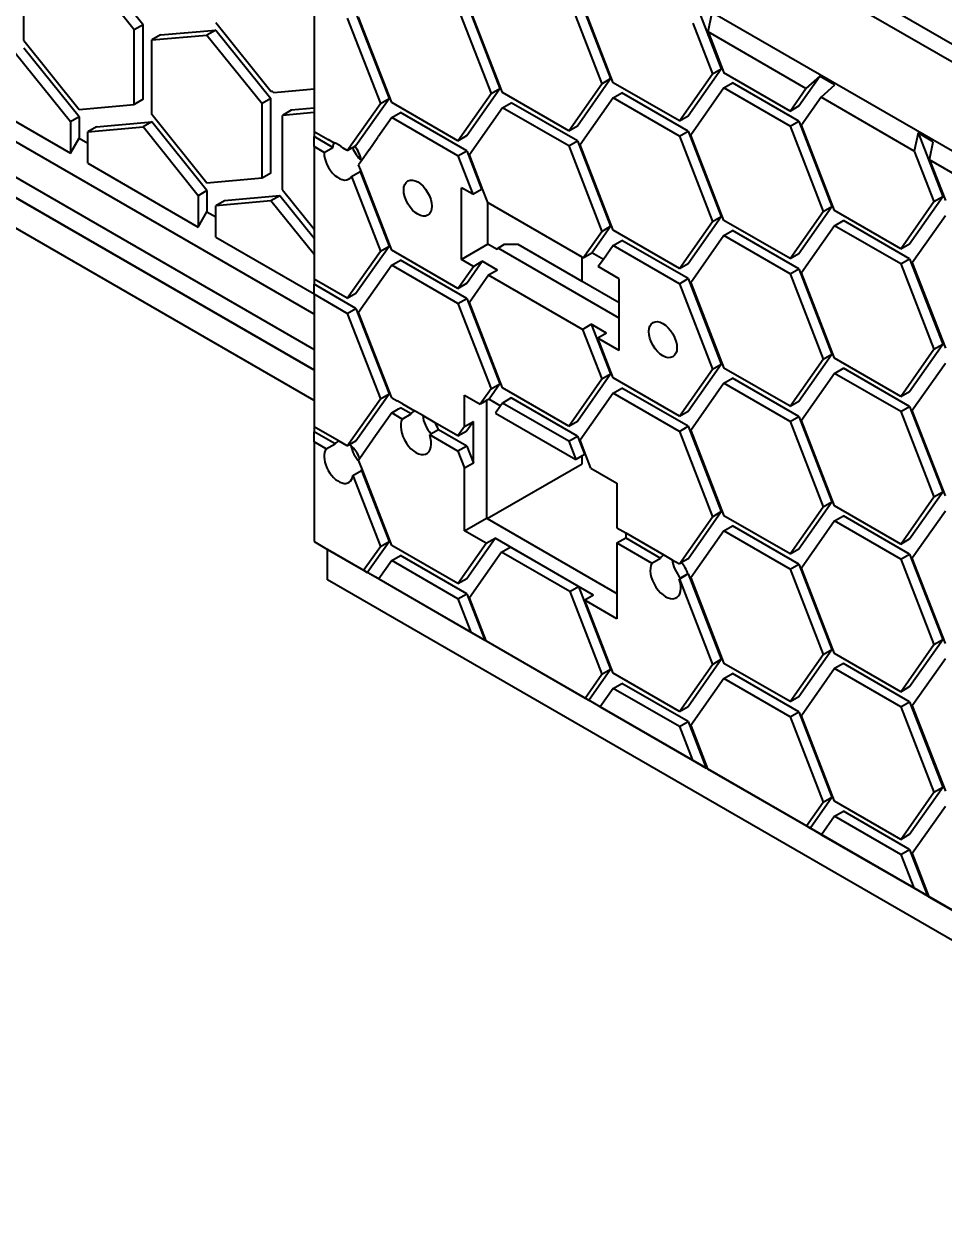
# Model space of a CAD drawing. Header units: millimetres. Extents: x 15 to 415, y 5 to 292.
# Drawn here: x 298.18 to 307.47, y 58.07 to 70.17 of the extents above; entities that cross this region are included whole.
import ezdxf

# ---------------------------------------------------------------- set-up
doc = ezdxf.new("R2010")
doc.units = ezdxf.units.MM
doc.layers.add('Geometries', color=7, linetype='Continuous')

msp = doc.modelspace()

# ---------------------------------------------------------------- linework, layer by layer
at = {"layer": 'Geometries', "linetype": 'Continuous', "lineweight": 40}
for p, q in [((298.5408, 75.1689), (314.1414, 66.1619)), ((314.1854, 65.9528), (298.5404, 74.9855)), ((301.1126, 72.6074), (316.1348, 63.9343)), ((299.2984, 70.108), (298.7415, 70.8001)), ((299.3868, 70.1591), (298.8299, 70.8512)), ((298.1847, 69.9989), (298.1847, 70.751)), ((303.7712, 70.477), (304.1055, 69.6155)), ((304.1319, 69.5747), (303.7977, 70.4362)), ((301.1126, 70.4187), (301.1126, 69.5087)), ((302.5653, 70.3261), (302.8995, 69.4646)), ((302.6536, 70.3772), (302.9879, 69.5157)), ((303.0143, 69.4749), (302.6825, 70.3301)), ((303.6828, 70.4259), (304.0171, 69.5645)), ((304.9738, 70.3577), (305.2231, 69.7153)), ((301.1126, 66.6745), (295.0191, 70.1926)), ((301.4476, 70.2263), (301.7819, 69.3648)), ((301.536, 70.2773), (301.8703, 69.4158)), ((301.8968, 69.3751), (301.5625, 70.2365)), ((305.0895, 70.0868), (305.1269, 70.2693)), ((295.5168, 70.1121), (301.1126, 66.8814)), ((301.1126, 67.2386), (296.1012, 70.132)), ((299.3868, 70.1591), (299.2984, 70.108)), ((299.2984, 69.3559), (299.2984, 70.108)), ((299.3868, 69.407), (299.3868, 70.1591)), ((299.5636, 70.057), (300.1204, 70.1061)), ((300.1204, 70.1061), (300.032, 70.0551)), ((300.1204, 70.1808), (300.6773, 69.4887)), ((300.1204, 70.1061), (300.6772, 69.414)), ((304.9365, 70.1751), (305.1347, 69.6643)), ((306.0779, 69.5161), (305.0895, 70.0868)), ((305.0895, 70.0868), (305.2495, 69.6745)), ((298.1847, 69.9989), (298.7415, 69.3049)), ((299.5636, 70.057), (299.4752, 70.006)), ((299.4752, 70.006), (300.032, 70.0551)), ((299.4752, 69.2539), (299.4752, 70.006)), ((300.032, 70.0551), (300.5889, 69.363)), ((295.5609, 69.8825), (301.1126, 66.6773)), ((298.6532, 69.1792), (298.0963, 69.8732)), ((298.7415, 69.2302), (298.1847, 69.9242)), ((304.8888, 69.2398), (305.2231, 69.7153)), ((305.1347, 69.6643), (305.2231, 69.7153)), ((303.7712, 69.14), (304.1055, 69.6155)), ((304.0171, 69.5645), (304.1055, 69.6155)), ((304.8004, 69.1887), (305.1347, 69.6643)), ((305.918, 69.2886), (305.2495, 69.6745)), ((306.0064, 69.3396), (306.2173, 69.6397)), ((306.2173, 69.6397), (306.0779, 69.5161)), ((306.3705, 69.5513), (306.2173, 69.6397)), ((301.1126, 66.3683), (295.604, 69.5487)), ((297.5395, 69.5057), (298.6532, 68.8628)), ((300.6773, 69.4887), (300.6911, 69.49)), ((300.705, 69.4727), (300.6911, 69.49)), ((301.1126, 69.5087), (300.705, 69.4727)), ((301.1126, 69.5087), (301.1126, 69.3163)), ((302.5653, 68.9891), (302.8995, 69.4646)), ((302.6536, 69.0401), (302.9879, 69.5157)), ((302.8995, 69.4646), (302.9879, 69.5157)), ((303.6828, 69.0889), (303.0143, 69.4749)), ((303.6828, 69.0889), (304.0171, 69.5645)), ((304.8004, 69.1887), (304.1319, 69.5747)), ((304.1319, 69.4216), (304.2203, 69.4726)), ((304.8888, 69.0867), (304.2203, 69.4726)), ((305.2495, 69.5214), (304.9152, 69.0459)), ((305.2495, 69.5214), (305.3379, 69.5725)), ((305.918, 69.1355), (305.2495, 69.5214)), ((306.0064, 69.1865), (305.3379, 69.5725)), ((305.918, 69.2886), (306.0779, 69.5161)), ((306.2311, 69.4277), (306.3705, 69.5513)), ((298.7415, 69.3049), (299.2984, 69.3559)), ((299.3868, 69.407), (299.2984, 69.3559)), ((300.6772, 69.414), (300.5889, 69.363)), ((300.5889, 68.6109), (300.5889, 69.363)), ((300.6772, 68.6619), (300.6772, 69.414)), ((301.4476, 68.8893), (301.7819, 69.3648)), ((301.536, 68.9403), (301.8703, 69.4158)), ((301.7819, 69.3648), (301.8703, 69.4158)), ((302.5653, 68.9891), (301.8968, 69.3751)), ((303.0143, 69.3218), (303.1027, 69.3728)), ((303.7712, 68.9869), (303.1027, 69.3728)), ((304.1319, 69.4216), (303.7977, 68.9461)), ((304.8004, 69.0357), (304.1319, 69.4216)), ((306.2311, 69.4277), (306.0328, 69.1457)), ((307.1716, 68.8847), (306.2311, 69.4277)), ((298.7415, 69.2302), (298.6532, 69.1792)), ((298.7415, 69.2302), (298.7415, 69.0158)), ((300.032, 68.5599), (299.4752, 69.2539)), ((300.8817, 69.296), (300.7934, 69.2449)), ((301.1126, 69.2731), (300.7934, 69.2449)), ((300.7934, 68.4928), (300.7934, 69.2449)), ((301.1126, 69.3163), (300.8817, 69.296)), ((301.1126, 69.3163), (301.1126, 69.2731)), ((301.1126, 69.2731), (301.1126, 69.0827)), ((301.8968, 69.222), (301.9852, 69.273)), ((302.6536, 68.887), (301.9852, 69.273)), ((303.0143, 69.3218), (302.6801, 68.8463)), ((303.6828, 68.9358), (303.0143, 69.3218)), ((304.8004, 69.1887), (304.8888, 69.2398)), ((305.918, 69.2886), (306.0064, 69.3396)), ((298.6532, 69.1792), (298.6532, 68.8628)), ((298.9183, 69.1282), (298.8299, 69.0771)), ((298.8299, 69.0771), (299.3868, 69.1281)), ((298.9183, 69.1282), (299.4752, 69.1792)), ((299.4752, 69.1792), (299.3868, 69.1281)), ((299.9436, 68.4341), (299.3868, 69.1281)), ((300.032, 68.4852), (299.4752, 69.1792)), ((301.8968, 69.222), (301.7612, 69.029)), ((302.5653, 68.836), (301.8968, 69.222)), ((303.6828, 69.0889), (303.7712, 69.14)), ((305.918, 69.1355), (306.0064, 69.1865)), ((305.918, 69.1355), (306.2522, 68.274)), ((306.0064, 69.1865), (306.3406, 68.325)), ((306.3671, 68.2842), (306.0328, 69.1457)), ((298.6532, 68.8628), (298.7415, 69.0158)), ((298.7415, 69.0158), (298.8299, 68.9648)), ((298.8299, 68.9648), (298.8299, 69.0771)), ((301.1126, 69.0827), (301.2542, 69.001)), ((301.1126, 69.0827), (301.1126, 69.0317)), ((301.3028, 68.9219), (301.1126, 69.0317)), ((301.1126, 68.9296), (301.1126, 69.0317)), ((301.3115, 68.9679), (301.2542, 69.001)), ((301.669, 68.8979), (301.7573, 69.0236)), ((301.7573, 69.0236), (301.7612, 69.029)), ((302.5653, 68.9891), (302.6536, 69.0401)), ((303.6828, 68.9358), (303.7712, 68.9869)), ((303.7712, 68.9869), (304.1055, 68.1254)), ((304.8004, 69.0357), (304.8888, 69.0867)), ((304.8004, 69.0357), (305.1347, 68.1742)), ((304.8888, 69.0867), (305.2231, 68.2252)), ((305.2495, 68.1844), (304.9152, 69.0459)), ((307.209, 69.0672), (307.1716, 68.8847)), ((307.209, 69.0672), (307.4582, 68.4248)), ((307.3621, 68.9788), (307.209, 69.0672)), ((298.8299, 68.7607), (298.8299, 68.9648)), ((301.2144, 68.8709), (301.1126, 68.9296)), ((301.1126, 68.9296), (301.1126, 68.0949)), ((301.2144, 68.8709), (301.3028, 68.9219)), ((301.3141, 68.9664), (301.3115, 68.9679)), ((301.4476, 68.8893), (301.4062, 68.9132)), ((301.4476, 68.8893), (301.4999, 68.9195)), ((301.4999, 68.9195), (301.523, 68.9328)), ((301.523, 68.9328), (301.536, 68.9403)), ((301.669, 68.8979), (301.6378, 68.8536)), ((302.5653, 68.836), (302.6536, 68.887)), ((302.6536, 68.887), (302.8039, 68.4998)), ((303.6828, 68.9358), (304.0171, 68.0743)), ((304.1319, 68.0846), (303.7977, 68.9461)), ((307.1716, 68.8847), (307.3698, 68.3738)), ((307.3247, 68.7963), (307.3621, 68.9788)), ((298.8299, 68.7607), (299.9436, 68.1177)), ((301.5907, 68.7865), (301.5625, 68.7464)), ((301.5841, 68.6908), (301.5625, 68.7464)), ((301.6378, 68.8536), (301.5907, 68.7865)), ((302.5653, 68.836), (302.7155, 68.4488)), ((302.8175, 68.492), (302.6801, 68.8463)), ((308.3131, 68.2256), (307.3247, 68.7963)), ((307.3247, 68.7963), (307.4847, 68.384)), ((300.6772, 68.6619), (300.5889, 68.6109)), ((301.4897, 68.6279), (301.5781, 68.6789)), ((301.4897, 68.6279), (301.7819, 67.8747)), ((301.5781, 68.6789), (301.8703, 67.9257)), ((301.8968, 67.8849), (301.5841, 68.6908)), ((300.5889, 68.6109), (300.032, 68.5599)), ((302.6012, 67.7901), (302.6012, 68.5148)), ((302.7155, 68.4488), (302.6012, 68.5148)), ((302.7155, 68.4488), (302.8039, 68.4998)), ((302.8175, 68.492), (302.8039, 68.4998)), ((300.032, 68.4852), (299.9436, 68.4341)), ((299.9436, 68.4341), (299.9436, 68.1177)), ((300.032, 68.4852), (300.032, 68.2708)), ((300.6773, 68.3831), (300.1204, 68.3321)), ((300.2088, 68.3831), (300.1204, 68.3321)), ((300.7656, 68.4341), (300.2088, 68.3831)), ((300.7656, 68.4341), (300.6773, 68.3831)), ((301.1126, 67.8404), (300.6773, 68.3831)), ((301.1126, 68.0016), (300.7656, 68.4341)), ((300.7934, 68.4928), (301.1126, 68.0949)), ((302.8664, 68.3661), (302.8175, 68.492)), ((307.124, 67.9493), (307.4582, 68.4248)), ((307.3698, 68.3738), (307.4582, 68.4248)), ((299.9436, 68.1177), (300.032, 68.2708)), ((300.032, 68.2708), (300.1204, 68.2198)), ((300.1204, 68.2198), (300.1204, 68.3321)), ((302.8686, 68.3604), (302.8664, 68.3661)), ((302.8664, 67.9432), (302.8664, 68.3661)), ((303.8175, 67.8126), (302.8686, 68.3604)), ((305.918, 67.7985), (306.2522, 68.274)), ((306.0064, 67.8495), (306.3406, 68.325)), ((306.2522, 68.274), (306.3406, 68.325)), ((307.0356, 67.8983), (306.3671, 68.2842)), ((307.0356, 67.8983), (307.3698, 68.3738)), ((300.1204, 68.0156), (300.1204, 68.2198)), ((304.8004, 67.6986), (305.1347, 68.1742)), ((304.8888, 67.7497), (305.2231, 68.2252)), ((305.1347, 68.1742), (305.2231, 68.2252)), ((305.918, 67.7985), (305.2495, 68.1844)), ((306.3671, 68.1311), (306.4555, 68.1822)), ((307.124, 67.7962), (306.4555, 68.1822)), ((307.4847, 68.2309), (307.1504, 67.7554)), ((300.1204, 68.0156), (301.1126, 67.4428)), ((301.1126, 68.0949), (301.1126, 68.0016)), ((303.8286, 67.8062), (304.0171, 68.0743)), ((303.917, 67.8572), (304.1055, 68.1254)), ((304.0171, 68.0743), (304.1055, 68.1254)), ((304.8004, 67.6986), (304.1319, 68.0846)), ((305.2495, 68.0313), (304.9152, 67.5558)), ((305.2495, 68.0313), (305.3379, 68.0823)), ((305.918, 67.6454), (305.2495, 68.0313)), ((306.0064, 67.6964), (305.3379, 68.0823)), ((306.3671, 68.1311), (306.0328, 67.6556)), ((307.0356, 67.7452), (306.3671, 68.1311)), ((301.1126, 68.0016), (301.1126, 67.8404)), ((301.536, 67.4502), (301.8703, 67.9257)), ((301.7819, 67.8747), (301.8703, 67.9257)), ((302.8664, 67.9432), (302.6012, 67.7901)), ((302.9529, 67.8933), (302.8664, 67.9432)), ((302.9529, 67.8933), (302.9706, 67.9035)), ((303.0325, 67.9401), (302.9706, 67.9043)), ((304.1922, 67.1982), (302.9706, 67.9035)), ((303.1739, 67.9401), (303.0325, 67.9401)), ((303.8175, 67.5685), (303.1739, 67.9401)), ((304.1319, 67.9315), (304.0327, 67.7904)), ((304.1319, 67.9315), (304.2203, 67.9825)), ((304.8004, 67.5455), (304.1319, 67.9315)), ((304.8888, 67.5966), (304.2203, 67.9825)), ((307.0356, 67.8983), (307.124, 67.9493)), ((301.1126, 67.8404), (301.1126, 67.5926)), ((301.4476, 67.3992), (301.7819, 67.8747)), ((302.5653, 67.499), (301.8968, 67.8849)), ((301.8968, 67.7318), (301.9852, 67.7829)), ((302.6536, 67.3969), (301.9852, 67.7829)), ((302.7212, 67.7209), (302.6012, 67.7901)), ((302.6536, 67.55), (302.8096, 67.7719)), ((302.7212, 67.7209), (302.8096, 67.7719)), ((302.9627, 67.6835), (302.8096, 67.7719)), ((303.8286, 67.8062), (303.8175, 67.8126)), ((303.8175, 67.5685), (303.8175, 67.8126)), ((303.8286, 67.8062), (303.917, 67.8572)), ((304.0327, 67.7904), (303.917, 67.8572)), ((304.0327, 67.7904), (303.9817, 67.7178)), ((305.918, 67.7985), (306.0064, 67.8495)), ((307.0356, 67.7452), (307.124, 67.7962)), ((307.124, 67.7962), (307.4582, 66.9347)), ((301.8968, 67.7318), (301.5625, 67.2563)), ((302.5653, 67.3459), (301.8968, 67.7318)), ((302.5653, 67.499), (302.7212, 67.7209)), ((302.9627, 67.6835), (302.8743, 67.6325)), ((304.1922, 67.5962), (303.9817, 67.7178)), ((304.8004, 67.6986), (304.8888, 67.7497)), ((305.918, 67.6454), (306.0064, 67.6964)), ((306.0064, 67.6964), (306.3406, 66.8349)), ((306.3671, 66.7941), (306.0328, 67.6556)), ((307.0356, 67.7452), (307.3698, 66.8837)), ((307.1504, 67.7554), (307.4847, 66.8939)), ((301.1126, 67.5926), (301.1126, 67.5416)), ((301.4476, 67.3992), (301.1126, 67.5926)), ((301.536, 67.2971), (301.1126, 67.5416)), ((301.1126, 67.4428), (301.1126, 67.5416)), ((302.5653, 67.499), (302.6536, 67.55)), ((302.8743, 67.6325), (302.6801, 67.3561)), ((303.8228, 67.0848), (302.8743, 67.6325)), ((304.1922, 67.3521), (303.8175, 67.5685)), ((304.1922, 67.3521), (304.1922, 67.5962)), ((304.8004, 67.5455), (304.8888, 67.5966)), ((304.8004, 67.5455), (305.1347, 66.684)), ((304.8888, 67.5966), (305.2231, 66.7351)), ((304.9152, 67.5558), (305.2495, 66.6943)), ((305.918, 67.6454), (306.2522, 66.7839)), ((301.1126, 67.4395), (301.1126, 67.4428)), ((301.4476, 67.2461), (301.1126, 67.4395)), ((301.1126, 67.4395), (301.1126, 67.2386)), ((301.4476, 67.3992), (301.536, 67.4502)), ((301.4476, 67.2461), (301.536, 67.2971)), ((301.536, 67.2971), (301.8703, 66.4356)), ((302.5653, 67.3459), (302.6536, 67.3969)), ((302.5653, 67.3459), (302.8995, 66.4844)), ((302.6536, 67.3969), (302.9879, 66.5355)), ((303.0143, 66.4947), (302.6801, 67.3561)), ((304.1922, 67.1982), (304.1922, 67.3521)), ((301.1126, 67.2386), (301.1126, 66.8814)), ((301.4476, 67.2461), (301.7819, 66.3846)), ((301.8968, 66.3948), (301.5625, 67.2563)), ((304.1922, 66.8716), (304.1922, 67.1982)), ((303.8228, 67.0848), (303.9112, 67.1359)), ((303.8228, 67.0848), (304.0171, 66.5842)), ((303.9112, 67.1359), (304.1055, 66.6353)), ((304.0644, 67.0475), (303.9112, 67.1359)), ((304.0644, 67.0475), (303.976, 66.9964)), ((304.1319, 66.5945), (303.976, 66.9964)), ((304.1922, 66.8716), (303.976, 66.9964)), ((307.124, 66.4592), (307.4582, 66.9347)), ((307.3698, 66.8837), (307.4582, 66.9347)), ((301.1126, 66.8814), (301.1126, 66.6773)), ((306.0064, 66.3594), (306.3406, 66.8349)), ((306.2522, 66.7839), (306.3406, 66.8349)), ((307.0356, 66.4082), (307.3698, 66.8837)), ((304.8004, 66.2085), (305.1347, 66.684)), ((304.8888, 66.2596), (305.2231, 66.7351)), ((305.1347, 66.684), (305.2231, 66.7351)), ((305.918, 66.3083), (305.2495, 66.6943)), ((305.918, 66.3083), (306.2522, 66.7839)), ((307.0356, 66.4082), (306.3671, 66.7941)), ((306.3671, 66.641), (306.4555, 66.692)), ((307.124, 66.3061), (306.4555, 66.692)), ((307.4847, 66.7408), (307.1504, 66.2653)), ((301.1126, 66.6773), (301.1126, 66.6745)), ((301.1126, 66.6745), (301.1126, 66.3683)), ((303.6828, 66.1087), (304.0171, 66.5842)), ((303.7712, 66.1597), (304.1055, 66.6353)), ((304.0171, 66.5842), (304.1055, 66.6353)), ((304.8004, 66.2085), (304.1319, 66.5945)), ((305.2495, 66.5412), (305.3379, 66.5922)), ((306.0064, 66.2063), (305.3379, 66.5922)), ((306.3671, 66.641), (306.0328, 66.1655)), ((307.0356, 66.2551), (306.3671, 66.641)), ((302.8995, 66.4844), (302.7903, 66.3292)), ((302.9879, 66.5355), (302.8787, 66.3802)), ((302.8995, 66.4844), (302.9879, 66.5355)), ((303.6828, 66.1087), (303.0143, 66.4947)), ((304.1319, 66.4414), (303.7977, 65.9658)), ((304.1319, 66.4414), (304.2203, 66.4924)), ((304.8004, 66.0554), (304.1319, 66.4414)), ((304.8888, 66.1065), (304.2203, 66.4924)), ((305.2495, 66.5412), (304.9152, 66.0657)), ((305.918, 66.1553), (305.2495, 66.5412)), ((307.0356, 66.4082), (307.124, 66.4592)), ((301.1126, 66.3683), (301.1126, 66.1025)), ((301.4476, 65.9091), (301.7819, 66.3846)), ((301.536, 65.9601), (301.8703, 66.4356)), ((301.7819, 66.3846), (301.8703, 66.4356)), ((301.8968, 66.3948), (301.9515, 66.3632)), ((302.0055, 66.332), (301.9515, 66.3632)), ((302.0055, 66.332), (302.1254, 66.2629)), ((302.6322, 66.1041), (302.6322, 66.4205)), ((302.6322, 66.4205), (302.7903, 66.3292)), ((302.8532, 66.3654), (302.7903, 66.3292)), ((302.8787, 66.3802), (302.8532, 66.3654)), ((302.8532, 66.3654), (302.8532, 65.1804)), ((302.8787, 66.3802), (302.9945, 66.3133)), ((303.0143, 66.3416), (302.9945, 66.3133)), ((303.1027, 66.3926), (303.0143, 66.3416)), ((303.6828, 65.9556), (303.0143, 66.3416)), ((303.7712, 66.0066), (303.1027, 66.3926)), ((305.918, 66.3083), (306.0064, 66.3594)), ((301.8968, 66.2417), (301.7337, 66.0097)), ((301.8968, 66.2417), (301.9651, 66.2812)), ((302.0035, 66.1801), (301.8968, 66.2417)), ((301.9651, 66.2812), (301.9852, 66.2928)), ((302.0919, 66.2311), (301.9852, 66.2928)), ((302.0035, 66.1801), (302.0919, 66.2311)), ((302.209, 66.2145), (302.1254, 66.2629)), ((302.3347, 66.142), (302.209, 66.2145)), ((302.9945, 66.3133), (302.9435, 66.2407)), ((302.9435, 66.2407), (303.7537, 65.773)), ((304.8004, 66.2085), (304.8888, 66.2596)), ((305.918, 66.1553), (306.0064, 66.2063)), ((306.0064, 66.2063), (306.3406, 65.3448)), ((307.0356, 66.2551), (307.124, 66.3061)), ((307.0356, 66.2551), (307.3698, 65.3936)), ((307.124, 66.3061), (307.4582, 65.4446)), ((307.4847, 65.4038), (307.1504, 66.2653)), ((301.1126, 66.1025), (301.1126, 66.0515)), ((301.3666, 65.9558), (301.1126, 66.1025)), ((302.5652, 66.0089), (302.3347, 66.142)), ((302.6322, 66.1041), (302.5652, 66.0089)), ((302.6322, 66.1041), (302.7206, 66.1552)), ((302.7206, 66.1552), (302.6536, 66.0599)), ((302.7206, 65.7343), (302.7206, 66.1552)), ((303.6828, 66.1087), (303.7712, 66.1597)), ((304.8004, 66.0554), (304.8888, 66.1065)), ((304.8888, 66.1065), (305.2231, 65.245)), ((305.918, 66.1553), (306.2522, 65.2938)), ((306.3671, 65.304), (306.0328, 66.1655)), ((301.3243, 65.9292), (301.1126, 66.0515)), ((301.1126, 65.9494), (301.1126, 66.0515)), ((301.4476, 65.9091), (301.3666, 65.9558)), ((301.471, 65.9226), (301.536, 65.9601)), ((301.733, 66.0087), (301.574, 65.7826)), ((301.7337, 66.0097), (301.733, 66.0087)), ((302.2929, 66.0283), (302.2797, 66.0206)), ((302.5652, 65.8558), (302.2797, 66.0206)), ((302.3681, 66.0717), (302.2929, 66.0283)), ((302.6536, 65.9068), (302.3681, 66.0717)), ((302.5652, 66.0089), (302.6536, 66.0599)), ((303.6828, 65.9556), (303.7712, 66.0066)), ((303.6828, 65.9556), (303.7537, 65.773)), ((303.7712, 66.0066), (303.8421, 65.824)), ((303.8558, 65.8161), (303.7977, 65.9658)), ((304.8004, 66.0554), (305.1347, 65.1939)), ((304.9152, 66.0657), (305.2495, 65.2042)), ((301.236, 65.8782), (301.1126, 65.9494)), ((301.1126, 65.9494), (301.1126, 64.9425)), ((301.236, 65.8782), (301.3243, 65.9292)), ((301.4476, 65.9091), (301.471, 65.9226)), ((302.6536, 65.9068), (302.5652, 65.8558)), ((302.5652, 65.8558), (302.6322, 65.6832)), ((302.6536, 65.9068), (302.7206, 65.7343)), ((301.574, 65.7826), (301.5625, 65.7662)), ((301.5697, 65.7477), (301.5625, 65.7662)), ((301.5944, 65.6841), (301.5697, 65.7477)), ((302.7206, 65.7343), (302.6322, 65.6832)), ((302.8611, 65.1758), (303.8175, 65.728)), ((303.8175, 65.8098), (303.7537, 65.773)), ((303.8421, 65.824), (303.8175, 65.8098)), ((303.8175, 65.728), (303.8175, 65.8098)), ((303.8421, 65.824), (303.8558, 65.8161)), ((303.9068, 65.6846), (303.8558, 65.8161)), ((301.5043, 65.6098), (301.5927, 65.6609)), ((301.5043, 65.6098), (301.7819, 64.8945)), ((301.5927, 65.6609), (301.8703, 64.9455)), ((301.8968, 64.9047), (301.5944, 65.6841)), ((302.6322, 65.0528), (302.6322, 65.6832)), ((303.9068, 65.6846), (304.1701, 65.5325)), ((304.1701, 65.5325), (304.1701, 65.0823)), ((307.0356, 64.918), (307.3698, 65.3936)), ((307.124, 64.9691), (307.4582, 65.4446)), ((307.3698, 65.3936), (307.4582, 65.4446)), ((304.8888, 64.7694), (305.2231, 65.245)), ((305.1347, 65.1939), (305.2231, 65.245)), ((305.918, 64.8182), (306.2522, 65.2938)), ((306.0064, 64.8693), (306.3406, 65.3448)), ((306.2522, 65.2938), (306.3406, 65.3448)), ((307.0356, 64.918), (306.3671, 65.304)), ((307.4847, 65.2507), (307.1504, 64.7752)), ((302.6322, 65.0528), (302.8532, 65.1804)), ((302.8532, 65.1804), (302.8611, 65.1758)), ((302.8611, 65.1758), (304.1701, 64.4201)), ((304.8004, 64.7184), (305.1347, 65.1939)), ((305.918, 64.8182), (305.2495, 65.2042)), ((306.3671, 65.1509), (306.0328, 64.6754)), ((306.3671, 65.1509), (306.4555, 65.2019)), ((307.0356, 64.765), (306.3671, 65.1509)), ((307.124, 64.816), (306.4555, 65.2019)), ((302.8516, 64.9262), (302.6322, 65.0528)), ((304.1701, 65.0823), (304.2585, 65.0313)), ((304.2585, 65.0313), (304.2585, 64.9802)), ((304.2585, 65.0313), (304.6444, 64.8085)), ((305.2495, 65.0511), (304.9152, 64.5756)), ((305.2495, 65.0511), (305.3379, 65.1021)), ((305.918, 64.6651), (305.2495, 65.0511)), ((306.0064, 64.7162), (305.3379, 65.1021)), ((301.1126, 64.9425), (301.2491, 64.8637)), ((301.6127, 64.6538), (301.7819, 64.8945)), ((301.6501, 64.6322), (301.8703, 64.9455)), ((301.7819, 64.8945), (301.8703, 64.9455)), ((302.5653, 64.5188), (301.8968, 64.9047)), ((302.5653, 64.5188), (302.8516, 64.9262)), ((302.6536, 64.5698), (302.94, 64.9772)), ((302.8516, 64.9262), (302.94, 64.9772)), ((303.934, 64.4033), (302.94, 64.9772)), ((303.0041, 64.8369), (303.0925, 64.888)), ((303.7814, 64.4902), (303.0925, 64.888)), ((304.1701, 64.9292), (304.2585, 64.9802)), ((304.1701, 64.9292), (304.1701, 64.4201)), ((304.1701, 64.9292), (304.5226, 64.7257)), ((304.2585, 64.9802), (304.611, 64.7767)), ((305.918, 64.8182), (306.0064, 64.8693)), ((307.0356, 64.918), (307.124, 64.9691)), ((301.2491, 64.8637), (301.2491, 64.8637)), ((301.2491, 64.8637), (301.6127, 64.6538)), ((309.5548, 60.0684), (301.2491, 64.8637)), ((301.2491, 64.5575), (301.2491, 64.8637)), ((301.8968, 64.7516), (301.7659, 64.5654)), ((301.8968, 64.7516), (301.9852, 64.8027)), ((302.5653, 64.3657), (301.8968, 64.7516)), ((302.6536, 64.4167), (301.9852, 64.8027)), ((303.0041, 64.8369), (302.6801, 64.3759)), ((303.693, 64.4392), (303.0041, 64.8369)), ((304.5226, 64.7257), (304.611, 64.7767)), ((304.6444, 64.8085), (304.7281, 64.7602)), ((304.7281, 64.7602), (304.8004, 64.7184)), ((304.8888, 64.7694), (304.8226, 64.7312)), ((307.0356, 64.765), (307.124, 64.816)), ((307.0356, 64.765), (307.3698, 63.9035)), ((307.124, 64.816), (307.4582, 63.9545)), ((307.4847, 63.9137), (307.1504, 64.7752)), ((301.6127, 64.6538), (301.6501, 64.6322)), ((301.7659, 64.5654), (301.6501, 64.6322)), ((304.8226, 64.7312), (304.8004, 64.7184)), ((305.918, 64.6651), (306.0064, 64.7162)), ((305.918, 64.6651), (306.2522, 63.8037)), ((306.0064, 64.7162), (306.3406, 63.8547)), ((306.3671, 63.8139), (306.0328, 64.6754)), ((316.4395, 55.7873), (301.2491, 64.5575)), ((301.7659, 64.5654), (302.6962, 64.0282)), ((302.5653, 64.5188), (302.6536, 64.5698)), ((304.812, 64.5739), (304.7988, 64.5663)), ((304.7988, 64.5663), (304.8004, 64.5653)), ((304.8888, 64.6163), (304.8004, 64.5653)), ((304.8004, 64.5653), (305.1347, 63.7038)), ((304.8872, 64.6173), (304.812, 64.5739)), ((304.8872, 64.6173), (304.8888, 64.6163)), ((304.8888, 64.6163), (305.2231, 63.7549)), ((304.9152, 64.5756), (305.2495, 63.7141)), ((302.5653, 64.3657), (302.6536, 64.4167)), ((302.6536, 64.4167), (302.8356, 63.9478)), ((303.693, 64.4392), (303.7814, 64.4902)), ((303.693, 64.4392), (304.0171, 63.604)), ((303.7814, 64.4902), (304.1055, 63.655)), ((303.934, 64.4033), (303.8456, 64.3523)), ((304.1701, 64.4201), (304.1701, 64.1649)), ((302.5653, 64.3657), (302.6962, 64.0282)), ((302.8493, 63.9399), (302.6801, 64.3759)), ((304.1701, 64.1649), (303.8456, 64.3523)), ((304.1319, 63.6142), (303.8456, 64.3523)), ((302.6962, 64.0282), (302.8356, 63.9478)), ((302.8493, 63.9399), (302.8356, 63.9478)), ((302.8493, 63.9399), (303.8479, 63.3633)), ((307.0356, 63.4279), (307.3698, 63.9035)), ((307.124, 63.479), (307.4582, 63.9545)), ((307.3698, 63.9035), (307.4582, 63.9545)), ((305.918, 63.3281), (306.2522, 63.8037)), ((306.0064, 63.3792), (306.3406, 63.8547)), ((306.2522, 63.8037), (306.3406, 63.8547)), ((307.0356, 63.4279), (306.3671, 63.8139)), ((304.8004, 63.2283), (305.1347, 63.7038)), ((304.8888, 63.2793), (305.2231, 63.7549)), ((305.1347, 63.7038), (305.2231, 63.7549)), ((305.918, 63.3281), (305.2495, 63.7141)), ((306.3671, 63.6608), (306.0328, 63.1853)), ((306.4555, 63.7118), (306.3671, 63.6608)), ((307.0356, 63.2748), (306.3671, 63.6608)), ((307.124, 63.3259), (306.4555, 63.7118)), ((307.4847, 63.7606), (307.1504, 63.2851)), ((303.8479, 63.3633), (304.0171, 63.604)), ((303.8852, 63.3417), (304.1055, 63.655)), ((304.0171, 63.604), (304.1055, 63.655)), ((304.8004, 63.2283), (304.1319, 63.6142)), ((305.2495, 63.561), (304.9152, 63.0855)), ((305.2495, 63.561), (305.3379, 63.612)), ((305.918, 63.175), (305.2495, 63.561)), ((306.0064, 63.2261), (305.3379, 63.612)), ((304.1319, 63.4611), (304.001, 63.2749)), ((304.1319, 63.4611), (304.2203, 63.5122)), ((304.8004, 63.0752), (304.1319, 63.4611)), ((304.8888, 63.1262), (304.2203, 63.5122)), ((307.0356, 63.4279), (307.124, 63.479)), ((303.8479, 63.3633), (303.8852, 63.3417)), ((304.001, 63.2749), (303.8852, 63.3417)), ((305.918, 63.3281), (306.0064, 63.3792)), ((307.0356, 63.2748), (307.124, 63.3259)), ((307.124, 63.3259), (307.4582, 62.4644)), ((304.001, 63.2749), (304.9313, 62.7378)), ((304.8004, 63.2283), (304.8888, 63.2793)), ((305.918, 63.175), (306.0064, 63.2261)), ((305.918, 63.175), (306.2522, 62.3135)), ((306.0064, 63.2261), (306.3406, 62.3646)), ((306.3671, 62.3238), (306.0328, 63.1853)), ((307.0356, 63.2748), (307.3698, 62.4134)), ((307.1504, 63.2851), (307.4847, 62.4236)), ((304.8004, 63.0752), (304.8888, 63.1262)), ((304.8004, 63.0752), (304.9313, 62.7378)), ((304.8888, 63.1262), (305.0708, 62.6573)), ((304.9152, 63.0855), (305.0844, 62.6494)), ((304.9313, 62.7378), (305.0708, 62.6573)), ((305.0844, 62.6494), (305.0708, 62.6573)), ((305.0844, 62.6494), (306.083, 62.0728)), ((307.124, 61.9889), (307.4582, 62.4644)), ((307.3698, 62.4134), (307.4582, 62.4644)), ((306.1204, 62.0513), (306.3406, 62.3646)), ((306.2522, 62.3135), (306.3406, 62.3646)), ((307.0356, 61.9378), (307.3698, 62.4134)), ((306.083, 62.0728), (306.2522, 62.3135)), ((307.0356, 61.9378), (306.3671, 62.3238)), ((306.3671, 62.1707), (306.4555, 62.2217)), ((307.124, 61.8358), (306.4555, 62.2217)), ((307.4847, 62.2705), (307.1504, 61.795)), ((306.3671, 62.1707), (306.2362, 61.9844)), ((307.0356, 61.7847), (306.3671, 62.1707)), ((306.083, 62.0728), (306.1204, 62.0513)), ((306.2362, 61.9844), (306.1204, 62.0513)), ((306.2362, 61.9844), (307.1665, 61.4473)), ((307.0356, 61.9378), (307.124, 61.9889)), ((307.0356, 61.7847), (307.124, 61.8358)), ((307.0356, 61.7847), (307.1665, 61.4473)), ((307.124, 61.8358), (307.3059, 61.3668)), ((307.1504, 61.795), (307.3196, 61.3589)), ((307.1665, 61.4473), (307.3059, 61.3668)), ((307.3196, 61.3589), (307.3059, 61.3668)), ((307.3196, 61.3589), (308.3182, 60.7824))]:
    msp.add_line(p, q, dxfattribs=at)
for centre, major_axis, start_param, end_param in [((301.3601, 68.78), (0.1031, -0.1786), 3.8872639, 6.5912991), ((301.4485, 68.8311), (0.1031, -0.1786), 3.5771465, 3.8872639), ((301.3601, 68.78), (0.1031, -0.1786), 2.0348664, 2.6775369), ((301.6253, 68.9331), (0.1031, -0.1786), 4.4632273, 5.2535734), ((301.4485, 68.8311), (0.1031, -0.1786), 1.0296119, 1.8199581), ((301.4485, 68.8311), (0.1031, -0.1786), 1.0101387, 1.0296119), ((301.4485, 68.8311), (0.1031, -0.1786), 0.3081138, 0.4083249), ((302.23, 66.0709), (0.1094, -0.1894), 3.0993174, 3.4595032), ((302.3626, 66.1475), (-0.1094, 0.1894), 0.9064774, 1.8887068), ((302.1416, 66.0199), (0.1094, -0.1894), 3.4595032, 7.5360711), ((302.23, 66.0709), (0.1094, -0.1894), 1.2528858, 1.6130716), ((301.4485, 65.7692), (0.1031, -0.1786), 2.9522411, 3.3748265), ((301.3601, 65.7182), (0.1031, -0.1786), 3.3748265, 6.9191909), ((301.4485, 65.7692), (0.1031, -0.1786), 2.1119807, 2.2011113), ((301.4485, 65.7692), (0.1031, -0.1786), 1.3200131, 2.1119807), ((301.6253, 65.8713), (0.1031, -0.1786), 4.1712046, 5.1067925), ((301.4485, 65.7692), (0.1031, -0.1786), 0.6360056, 0.7803172), ((304.7491, 64.6165), (0.1094, -0.1894), 3.0993174, 3.4595032), ((304.8817, 64.6931), (-0.1094, 0.1894), 0.9064774, 1.8887068), ((304.6607, 64.5655), (0.1094, -0.1894), 3.4595032, 7.5360711), ((304.7491, 64.6165), (0.1094, -0.1894), 1.2528858, 1.8608554)]:
    msp.add_ellipse(centre, major_axis=major_axis, ratio=0.5773503, start_param=start_param, end_param=end_param, dxfattribs=at)
for centre in [(302.1593, 68.4097), (304.6342, 66.9809)]:
    msp.add_ellipse(centre, major_axis=(-0.1, 0.1732), ratio=0.5773503, dxfattribs=at)

doc.saveas('drawing.dxf')
